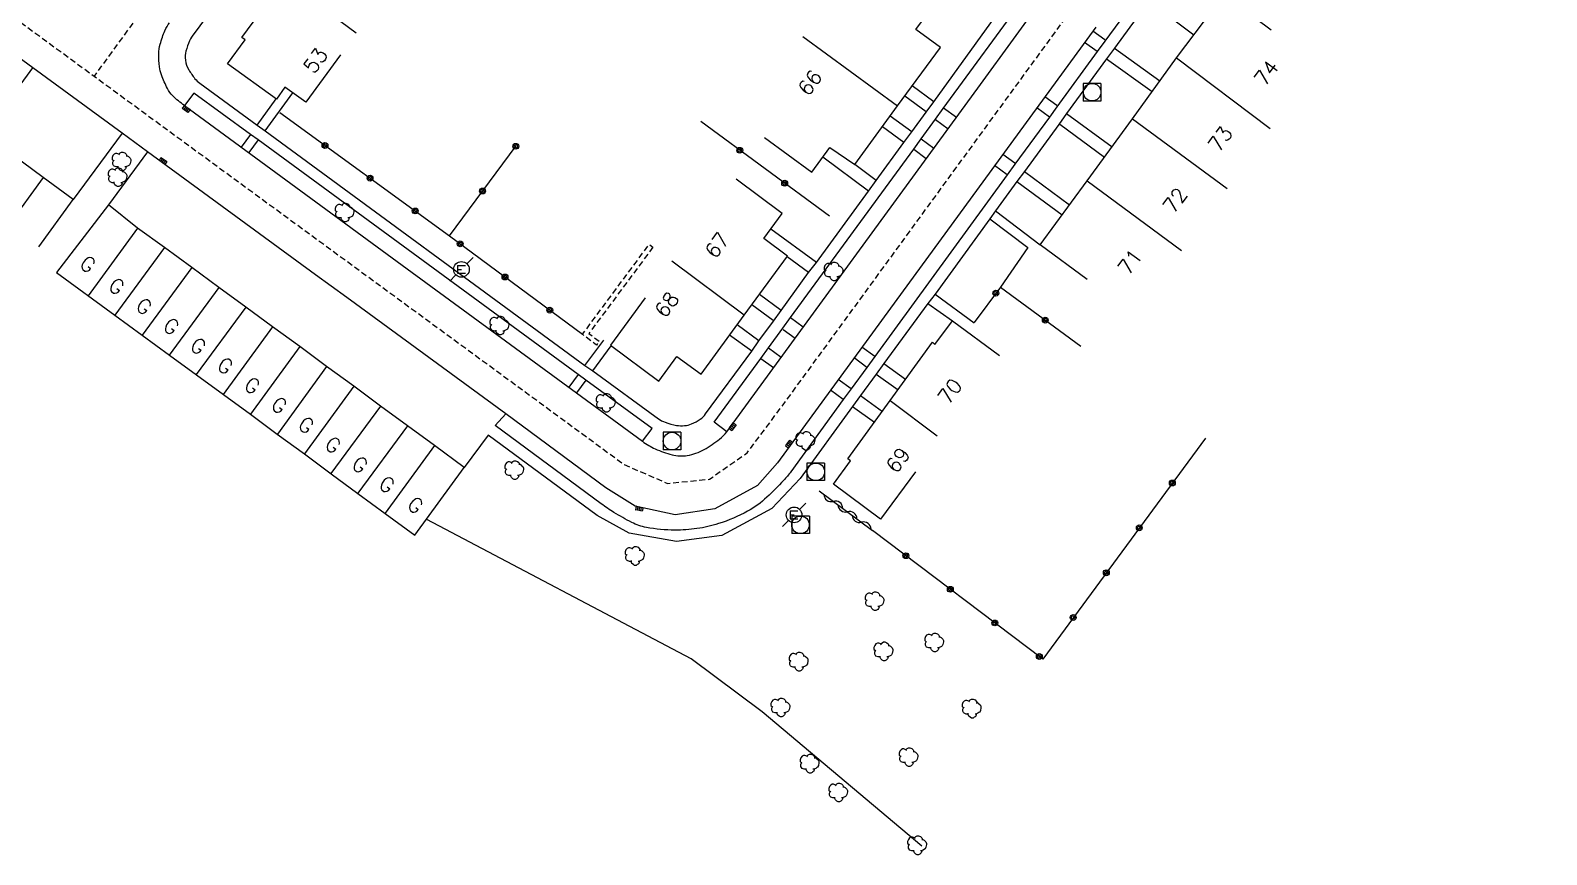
# Model space of a CAD drawing. Header units: millimetres. Extents: x 82000 to 83000, y 144000 to 145000.
# Drawn here: x 82736.2 to 82865.4, y 144790.6 to 144860.8 of the extents above; entities that cross this region are included whole.
import ezdxf
from ezdxf.enums import TextEntityAlignment as Align

# ---------------------------------------------------------------- set-up
doc = ezdxf.new("R2010")
doc.units = ezdxf.units.MM
doc.linetypes.add('DASHED', pattern=[0.75, 0.5, -0.25])
doc.layers.get('0').update_dxf_attribs({"linetype": 'CONTINUOUS'})
for name, color, linetype in [('W0001', 6, 'DASHED'), ('W0008', 7, 'CONTINUOUS'), ('W0100', 7, 'CONTINUOUS'), ('W0112', 1, 'DASHED'), ('W0211', 2, 'CONTINUOUS'), ('W0300', 7, 'CONTINUOUS'), ('W0310', 3, 'CONTINUOUS'), ('W0322', 7, 'CONTINUOUS'), ('W0400', 7, 'CONTINUOUS'), ('W0420', 7, 'CONTINUOUS'), ('W0471', 7, 'CONTINUOUS'), ('W0991', 7, 'CONTINUOUS'), ('W1102', 7, 'CONTINUOUS')]:
    doc.layers.add(name, color=color, linetype=linetype)
doc.styles.get("Standard").update_dxf_attribs({"font": 'romans.shx', "width": 0.85})

# ---------------------------------------------------------------- blocks, each defined once
blk = doc.blocks.new('t310o')
at = {"color": 0, "linetype": 'Continuous'}
for centre, start, end in [((-0.5, 0.38), 216.8699, 323.1304), ((0.5, -0.37), 36.8699, 143.1303)]:
    blk.add_arc(centre, 0.625, start, end, dxfattribs=at)
blk = doc.blocks.new('t322o')
at = {"color": 0, "linetype": 'Continuous'}
for radius in [0.25, 0.15]:
    blk.add_circle((0, 0), radius, dxfattribs=at)
blk = doc.blocks.new('T300')
for p, q in [((-0.8, 0.51), (-0.86, 0.34)), ((-0.86, 0.34), (-0.86, 0.17)), ((-0.86, 0.17), (-0.74, 0.06)), ((-0.69, 0.63), (-0.8, 0.51)), ((-0.8, -0.06), (-0.74, 0.06)), ((-0.74, 0.06), (-0.69, 0.11)), ((-0.57, 0.69), (-0.69, 0.63)), ((-0.46, 0.69), (-0.57, 0.69)), ((-0.29, 0.63), (-0.46, 0.69)), ((-0.29, 0.63), (-0.17, 0.74)), ((-0.23, 0.57), (-0.29, 0.63)), ((-0.17, 0.74), (-0.06, 0.8)), ((-0.06, 0.8), (0.06, 0.8)), ((0.06, 0.8), (0.23, 0.74)), ((0.23, 0.74), (0.34, 0.63)), ((0.34, 0.63), (0.4, 0.51)), ((0.46, 0.46), (0.34, 0.46)), ((0.4, 0.51), (0.4, 0.46)), ((0.57, 0.4), (0.46, 0.46)), ((0.57, 0.4), (0.69, 0.29)), ((0.69, 0.29), (0.74, 0.17)), ((0.74, 0.06), (0.69, -0.17)), ((0.74, 0.17), (0.74, 0.06)), ((-0.8, -0.17), (-0.8, -0.06)), ((-0.8, -0.23), (-0.8, -0.17)), ((-0.74, -0.34), (-0.8, -0.23)), ((-0.69, -0.4), (-0.74, -0.34)), ((-0.51, -0.46), (-0.69, -0.4)), ((-0.4, -0.46), (-0.51, -0.46)), ((-0.4, -0.46), (-0.34, -0.46)), ((-0.34, -0.46), (-0.34, -0.4)), ((-0.34, -0.51), (-0.34, -0.46)), ((-0.29, -0.63), (-0.34, -0.51)), ((-0.17, -0.74), (-0.29, -0.63)), ((-0.06, -0.8), (-0.17, -0.74)), ((0.06, -0.8), (-0.06, -0.8)), ((0.17, -0.74), (0.06, -0.8)), ((0.23, -0.69), (0.17, -0.74)), ((0.29, -0.46), (0.23, -0.46)), ((0.29, -0.63), (0.23, -0.69)), ((0.46, -0.4), (0.29, -0.46)), ((0.34, -0.51), (0.29, -0.63)), ((0.34, -0.51), (0.34, -0.46)), ((0.57, -0.34), (0.46, -0.4)), ((0.63, -0.29), (0.57, -0.34)), ((0.69, -0.17), (0.63, -0.29))]:
    blk.add_line(p, q)
blk = doc.blocks.new('T420')
for p, q in [((0.75, 0.75), (-0.75, 0.75)), ((-0.75, 0.75), (-0.75, -0.75)), ((0.75, 0.75), (0.75, -0.75)), ((0.75, -0.75), (-0.75, -0.75))]:
    blk.add_line(p, q)
blk.add_ellipse((0, 0), major_axis=(-0.53, 0.53), ratio=1, start_param=3.926991, end_param=10.210176)
blk = doc.blocks.new('T471')
for p, q in [((-0.333334, 0.333334), (-0.333334, -0.333334)), ((-0.333334, 0.333334), (0.333334, 0.333334)), ((-0.333334, 0), (0, 0)), ((0.500001, 0.500001), (1.000002, 1.000002)), ((-0.500001, -0.500001), (-1.000002, -1.000002)), ((-0.333334, -0.333334), (0.333334, -0.333334))]:
    blk.add_line(p, q)
blk.add_ellipse((0, 0), major_axis=(0.471405, 0.471405), ratio=1, start_param=5.4977871438, end_param=11.780972451)
blk = doc.blocks.new('T400')
for p, q in [((-0.15, 0.3), (0.15, 0.3)), ((-0.15, -0.25), (-0.15, 0.3)), ((-0.15, 0.15), (0.15, 0.15)), ((-0.15, 0), (0.15, 0)), ((0.15, 0.3), (0.15, -0.25)), ((-0.15, -0.15), (0.15, -0.15)), ((-0.15, -0.25), (-0.15, -0.3)), ((-0.15, -0.3), (0.15, -0.3)), ((0.15, -0.3), (0.15, -0.25))]:
    blk.add_line(p, q)

msp = doc.modelspace()

# ---------------------------------------------------------------- linework, layer by layer
at = {"layer": 'W0001', "flags": 128}
for points in [[(82846.38, 145000), (82741.61, 144856.92)], [(82620.05, 144945.2), (82636.56, 144933.82), (82681.9, 144900.62), (82698.83, 144888.23), (82731.68, 144864.19), (82778.36, 144830.01), (82786.8, 144823.81), (82790.48, 144822.21), (82794.06, 144822.57), (82797.26, 144824.81), (82800.33, 144828.9), (82865.41, 144918.02)]]:
    msp.add_lwpolyline(points, dxfattribs=at)
at = {"layer": 'W0008', "flags": 128}
for points in [[(82795.53, 144826.62), (82794.46, 144827.42), (82798.43, 144832.87), (82799.08, 144833.76), (82800.32, 144835.44), (82800.97, 144836.34), (82811.47, 144850.69), (82812.1, 144851.58), (82813.33, 144853.24), (82813.97, 144854.15), (82821.12, 144863.9), (82822.97, 144866.44), (82824.38, 144868.39), (82825.05, 144869.31), (82826.27, 144870.96), (82826.92, 144871.84), (82834.49, 144882.26), (82834.99, 144882.9), (82837.27, 144886.08), (82837.92, 144886.95), (82839.17, 144888.67), (82839.84, 144889.54), (82856.93, 144913.04), (82858.02, 144912.24)], [(82831.5, 144863.31), (82828.57, 144859.3), (82827.9, 144858.4), (82824.5, 144853.74), (82823.83, 144852.81), (82820.9, 144848.78), (82820.25, 144847.93), (82818.43, 144845.43), (82817.95, 144844.76), (82813.29, 144838.35), (82812.67, 144837.54), (82808.93, 144832.43), (82808.27, 144831.53), (82806.93, 144829.71), (82806.26, 144828.78), (82801.79, 144822.62), (82799.37, 144820.07), (82795.12, 144817.77), (82791.25, 144817.25), (82787.22, 144817.96), (82784.5, 144819.47), (82775.19, 144826.33), (82773.16, 144823.58)], [(82831.5, 144863.31), (82835.33, 144860.43)], [(82826.98, 144861.1), (82799.85, 144823.96), (82798.15, 144822.04), (82794.51, 144820.04), (82791.13, 144819.53), (82787.73, 144820.28), (82785.24, 144821.83), (82776.69, 144828.14), (82763.14, 144838.05), (82760.48, 144839.99), (82746.17, 144850.46), (82743.99, 144852.06), (82736.38, 144857.62)], [(82827.1, 144859.01), (82826.02, 144859.79)], [(82827.75, 144860), (82826.72, 144860.75)], [(82828.57, 144859.3), (82832.45, 144856.51)], [(82827.9, 144858.4), (82831.79, 144855.6)], [(82813.19, 144854.74), (82811.34, 144856.09)], [(82755.51, 144852.75), (82757.12, 144854.98)], [(82756.19, 144852.25), (82758.54, 144855.51)], [(82812.52, 144853.89), (82810.71, 144855.22)], [(82823.66, 144854.42), (82822.64, 144855.16)], [(82811.32, 144852.17), (82809.47, 144853.52)], [(82814.01, 144854.21), (82815.1, 144853.42)], [(82823.03, 144853.42), (82821.95, 144854.21)], [(82824.5, 144853.74), (82828.37, 144850.9)], [(82743.99, 144852.06), (82739.83, 144846.42)], [(82810.63, 144851.26), (82808.8, 144852.6)], [(82813.33, 144853.21), (82814.39, 144852.44)], [(82823.92, 144852.82), (82827.73, 144850.02)], [(82754.95, 144851.94), (82754.16, 144850.86)], [(82755.59, 144851.49), (82754.79, 144850.4)], [(82812.1, 144851.58), (82813.19, 144850.79)], [(82746.17, 144850.46), (82742.85, 144845.94)], [(82807.6, 144847.13), (82803.71, 144850)], [(82811.47, 144850.69), (82812.54, 144849.91)], [(82820.08, 144849.51), (82819.06, 144850.25)], [(82808.28, 144848.03), (82806.44, 144849.38)], [(82819.44, 144848.51), (82818.36, 144849.3)], [(82820.9, 144848.78), (82824.74, 144845.96)], [(82820.25, 144847.93), (82824.11, 144845.1)], [(82817.95, 144844.76), (82821.2, 144842.31)], [(82818.43, 144845.43), (82822.23, 144842.55)], [(82803.17, 144841.05), (82799.29, 144843.89)], [(82802.51, 144840.18), (82800.67, 144841.52)], [(82800.18, 144836.94), (82798.31, 144838.31)], [(82813.29, 144838.35), (82816.61, 144835.91)], [(82799.5, 144836.09), (82797.67, 144837.43)], [(82812.67, 144837.54), (82814.77, 144836.08)], [(82798.28, 144834.37), (82796.42, 144835.72)], [(82800.33, 144835.34), (82801.35, 144834.59)], [(82800.97, 144836.34), (82802.05, 144835.55)], [(82783.45, 144832.27), (82785.05, 144834.41)], [(82784.11, 144831.81), (82785.69, 144833.93)], [(82797.66, 144833.48), (82795.78, 144834.85)], [(82798.43, 144832.87), (82799.52, 144832.08)], [(82799.08, 144833.76), (82800.16, 144832.97)], [(82807.47, 144832.1), (82806.38, 144832.9)], [(82808.14, 144833.02), (82807.05, 144833.82)], [(82782.87, 144831.49), (82782.07, 144830.4)], [(82808.27, 144831.53), (82810.13, 144830.18)], [(82808.93, 144832.43), (82810.78, 144831.09)], [(82783.53, 144831), (82782.73, 144829.92)], [(82805.46, 144829.37), (82804.38, 144830.16)], [(82806.14, 144830.27), (82805.04, 144831.07)], [(82806.26, 144828.78), (82808.12, 144827.43)], [(82806.93, 144829.71), (82808.8, 144828.35)]]:
    msp.add_lwpolyline(points, dxfattribs=at)
for points in [[(82732.24, 144851.97), (82736.38, 144857.62), (82735.1, 144858.57), (82733.11, 144860.04), (82725.47, 144865.62), (82722.2, 144868.04), (82717.01, 144871.79), (82713.76, 144874.16), (82706.2, 144879.7), (82702.85, 144882.18), (82699.77, 144884.41), (82696.14, 144887.09, 0.0498), (82695.44, 144887.5, 0.024209), (82693.89, 144888.14, 0.098887), (82692.14, 144888.39, 0.091684), (82690.29, 144887.94, 0.052071), (82688.63, 144886.98, 0.078544), (82687.72, 144886.08), (82680.45, 144876.12)], [(82753.69, 144865.38), (82750.13, 144860.56, 0.050455), (82749.75, 144859.92, 0.041375), (82749.44, 144859.06, 0.10627), (82749.39, 144858.28, 0.095303), (82749.69, 144857.45, 0.037783), (82750.21, 144856.7, 0.064052), (82750.61, 144856.33), (82755.51, 144852.75), (82756.19, 144852.25), (82783.45, 144832.27), (82784.11, 144831.81), (82789.71, 144827.72, 0.071767), (82790.28, 144827.42, 0.045844), (82791.26, 144827.16, 0.063413), (82791.94, 144827.14, 0.071165), (82792.53, 144827.28, 0.060995), (82793.27, 144827.68, 0.079461), (82793.73, 144828.14), (82797.66, 144833.48), (82798.28, 144834.37), (82799.51, 144836.04), (82800.18, 144836.94), (82802.51, 144840.18), (82803.17, 144841.05), (82807.6, 144847.13), (82808.28, 144848.03), (82810.63, 144851.26), (82811.32, 144852.17), (82812.53, 144853.85), (82813.19, 144854.74), (82818.41, 144861.96)], [(82788.35, 144825.8), (82789.18, 144826.89), (82783.53, 144831), (82782.87, 144831.49), (82755.59, 144851.49), (82754.95, 144851.94), (82750.1, 144855.48), (82749.31, 144854.41), (82768.3, 144840.5), (82788.35, 144825.8, 0.05183), (82789.44, 144825.16, 0.043105), (82790.87, 144824.65, 0.10428), (82792.17, 144824.59, 0.089046), (82793.6, 144825.1, 0.037598), (82794.92, 144825.99, 0.06812), (82795.53, 144826.62), (82817.15, 144856.21), (82822.79, 144863.95)], [(82830.71, 144863.94), (82827.76, 144859.9), (82827.1, 144859.01), (82823.67, 144854.31), (82823.03, 144853.42), (82820.09, 144849.41), (82819.44, 144848.51), (82808.14, 144833.02), (82807.47, 144832.1), (82806.14, 144830.27), (82805.46, 144829.37), (82801, 144823.21, -0.031588), (82800.38, 144822.47, -0.014938), (82798.95, 144821.03, -0.064854), (82797.31, 144819.84, -0.048545), (82794.83, 144818.79, -0.039354), (82792.99, 144818.36, -0.039597), (82791.11, 144818.23, -0.04139), (82788.69, 144818.46, -0.075507), (82787.43, 144818.89, -0.017095), (82785.92, 144819.74, -0.022613), (82784.84, 144820.47), (82775.79, 144827.16), (82776.69, 144828.14)], [(82749.31, 144854.41, -0.038197), (82748.32, 144855.24, -0.075939), (82747.86, 144855.87, -0.029492), (82747.36, 144857.02, -0.051326), (82747.18, 144857.71, -0.045782), (82747.12, 144858.81, -0.059969), (82747.25, 144859.65, -0.035138), (82747.65, 144860.79, -0.054741), (82748.05, 144861.47)]]:
    msp.add_lwpolyline(points, format="xyb", dxfattribs=at)
at = {"layer": 'W0100', "flags": 128}
for points in [[(82762.6, 144858.74), (82759.67, 144854.69), (82757.88, 144855.98), (82757.15, 144854.97), (82752.97, 144857.98), (82754.49, 144860), (82754.21, 144860.2), (82757.83, 144865.16), (82761.42, 144870.06), (82761.67, 144869.88), (82763.16, 144871.88), (82767.17, 144868.9)], [(82798.75, 144851.7), (82802.77, 144848.73), (82804.32, 144850.85), (82806.44, 144849.38), (82810.09, 144854.38), (82813.74, 144859.36), (82811.66, 144860.88), (82813.22, 144863), (82809.25, 144865.93)], [(82826.26, 144839.59), (82822.23, 144842.55), (82826.24, 144848), (82830.12, 144853.28), (82833.86, 144858.48), (82837.92, 144863.87), (82841.92, 144860.87)], [(82736.89, 144842.38), (82739.83, 144846.42), (82737.27, 144848.28), (82734.62, 144850.23), (82732.24, 144851.97), (82729.29, 144847.94)], [(82788.57, 144838.02), (82785.61, 144833.99), (82789.75, 144830.92), (82791.27, 144833.03), (82793.36, 144831.53), (82797.03, 144836.56), (82800.72, 144841.58), (82798.69, 144843.07), (82800.26, 144845.22), (82796.32, 144848.15)], [(82768.95, 144817.81), (82773.16, 144823.58), (82770.63, 144825.43), (82768.31, 144827.13), (82766.03, 144828.8), (82763.74, 144830.49), (82761.43, 144832.17), (82759.14, 144833.87), (82756.83, 144835.55), (82754.53, 144837.24), (82752.23, 144838.92), (82749.93, 144840.6), (82747.6, 144842.31), (82745.32, 144843.97), (82742.85, 144845.94), (82738.4, 144840.18), (82743.39, 144836.55), (82745.72, 144834.84), (82748.03, 144833.15), (82750.33, 144831.47), (82752.63, 144829.78), (82754.93, 144828.1), (82757.22, 144826.41), (82759.53, 144824.73), (82761.81, 144823.04), (82764.1, 144821.36), (82766.42, 144819.66), (82768.96, 144817.81)], [(82811.61, 144823.2), (82808.64, 144819.17), (82804.62, 144822.14), (82806.08, 144824.13), (82805.85, 144824.3), (82809.46, 144829.27), (82813.08, 144834.24), (82813.28, 144834.06), (82814.77, 144836.08), (82818.79, 144833.11)]]:
    msp.add_lwpolyline(points, dxfattribs=at)
at = {"layer": 'W0112', "flags": 128}
msp.add_lwpolyline([(82789.24, 144842.34), (82783.79, 144835), (82784.67, 144834.32), (82784.42, 144834), (82783.24, 144834.92), (82788.92, 144842.58)], close=True, dxfattribs=at)
at = {"layer": 'W0211', "flags": 128}
msp.add_lwpolyline([(82812.16, 144791.29), (82798.55, 144802.75), (82792.49, 144807.27), (82769.97, 144819.13)], dxfattribs=at)
at = {"layer": 'W0310', "flags": 128}
msp.add_lwpolyline([(82803.41, 144821.58), (82807.94, 144818.21)], dxfattribs=at)
at = {"layer": 'W0322', "flags": 128}
for points in [[(82757.45, 144853.81), (82771.89, 144843.31), (82783.24, 144834.92)], [(82804.3, 144844.99), (82793.31, 144853.05)], [(82771.89, 144843.31), (82777.59, 144850.99)], [(82821.2, 144842.31), (82818.85, 144838.94), (82816.63, 144835.93)], [(82818.85, 144838.94), (82825.7, 144833.9)], [(82836.33, 144826.08), (82822.46, 144807.24), (82807.94, 144818.21)]]:
    msp.add_lwpolyline(points, dxfattribs=at)
at = {"layer": 'W1102', "flags": 128}
for points in [[(82757.83, 144865.16), (82763.95, 144860.62)], [(82810.09, 144854.37), (82802.02, 144860.27)], [(82833.86, 144858.48), (82841.86, 144852.47)], [(82830.12, 144853.28), (82838.18, 144847.35)], [(82737.27, 144848.28), (82731.39, 144840.2)], [(82826.24, 144848), (82834.29, 144842.07)], [(82745.32, 144843.97), (82741.12, 144838.2)], [(82747.6, 144842.31), (82743.38, 144836.56)], [(82749.93, 144840.6), (82745.72, 144834.84)], [(82797.03, 144836.56), (82790.86, 144841.14)], [(82752.23, 144838.92), (82748.02, 144833.15)], [(82754.53, 144837.24), (82750.32, 144831.48)], [(82756.83, 144835.55), (82752.62, 144829.79)], [(82759.14, 144833.87), (82754.93, 144828.1)], [(82761.43, 144832.17), (82757.23, 144826.41)], [(82763.74, 144830.49), (82759.53, 144824.72)], [(82766.03, 144828.8), (82761.78, 144823.06)], [(82809.46, 144829.27), (82813.47, 144826.27)], [(82768.31, 144827.13), (82764.08, 144821.37)], [(82770.63, 144825.43), (82766.41, 144819.67)]]:
    msp.add_lwpolyline(points, dxfattribs=at)

# ---------------------------------------------------------------- block references
at = {"layer": 'W0300'}
for p in [(82744.01, 144849.65), (82743.66, 144848.3), (82763.01, 144845.29), (82804.69, 144840.27), (82776.21, 144835.66), (82785.27, 144829.08), (82802.29, 144825.83), (82777.47, 144823.35), (82787.74, 144816.03), (82808.18, 144812.17), (82813.26, 144808.65), (82808.94, 144807.9), (82801.71, 144807.02), (82800.16, 144803.11), (82816.46, 144803.02), (82802.65, 144798.33), (82811.08, 144798.89), (82805.09, 144795.88), (82811.81, 144791.37)]:
    msp.add_blockref('T300', p, dxfattribs=at)
at = {"layer": 'W0310', "rotation": 323.3961350691932}
for p in [(82804.61, 144820.68), (82805.82, 144819.79), (82807.02, 144818.9)]:
    msp.add_blockref('t310o', p, dxfattribs=at)
at = {"layer": 'W0322'}
for p, rotation in [((82761.29, 144851.01), 323.9955065098219), ((82777.55, 144850.94), 53.41806941982951), ((82796.64, 144850.6), 143.7366273368003), ((82765.13, 144848.22), 323.9955065098219), ((82800.47, 144847.79), 143.7366273368003), ((82774.72, 144847.13), 53.41806941982951), ((82768.98, 144845.43), 323.9955065098219), ((82772.81, 144842.63), 323.5078235052145), ((82776.63, 144839.8), 323.5078235052145), ((82818.47, 144838.42), 233.5422217507976), ((82780.45, 144836.98), 323.5078235052145), ((82822.68, 144836.13), 323.6342180563373), ((82833.51, 144822.25), 233.6342180560624), ((82830.69, 144818.43), 233.6342180560624), ((82810.8, 144816.05), 142.9270638064953), ((82827.88, 144814.6), 233.6342180560624), ((82814.59, 144813.19), 142.9270638064953), ((82818.38, 144810.32), 142.9270638064953), ((82825.06, 144810.78), 233.6342180560624), ((82822.17, 144807.46), 142.9270638064953)]:
    msp.add_blockref('t322o', p, dxfattribs=dict(at, rotation=rotation))
at = {"layer": 'W0400'}
for p, rotation in [((82749.46, 144854.12), 233.7797830882164), ((82747.48, 144849.69), 233.8088880831174), ((82796.03, 144827.05), 323.8516870874437), ((82800.85, 144825.58), 323.8527643262846), ((82788.07, 144820.05), 257.5834241696374)]:
    msp.add_blockref('T400', p, dxfattribs=dict(at, rotation=rotation))
at = {"layer": 'W0420'}
for p in [(82826.67, 144855.55), (82790.87, 144825.82), (82803.12, 144823.2), (82801.82, 144818.68)]:
    msp.add_blockref('T420', p, dxfattribs=at)
at = {"layer": 'W0471'}
for p in [(82772.92, 144840.45), (82801.27, 144819.53)]:
    msp.add_blockref('T471', p, dxfattribs=at)

# ---------------------------------------------------------------- texts
at = {"layer": 'W0991'}
for s, rotation, p in [('53', 53.4351, (82760.48, 144858.25)), ('66', 53.7606, (82802.62, 144856.36)), ('74', 53.6342, (82841.53, 144857.2)), ('73', 53.6342, (82837.6, 144851.57)), ('72', 53.6342, (82833.75, 144846.33)), ('67', 53.7606, (82794.7, 144842.51)), ('71', 53.6342, (82829.91, 144841.09)), ('G', 323.8743, (82741.08, 144840.89)), ('G', 323.8743, (82743.53, 144839.01)), ('G', 323.8743, (82745.87, 144837.3)), ('68', 53.7606, (82790.41, 144837.45)), ('G', 323.8743, (82748.19, 144835.6)), ('G', 323.8743, (82750.49, 144833.92)), ('G', 323.8743, (82752.79, 144832.24)), ('G', 323.8743, (82755.09, 144830.55)), ('70', 53.6342, (82814.56, 144830.06)), ('G', 323.8743, (82757.39, 144828.87)), ('G', 323.8743, (82759.69, 144827.18)), ('G', 323.8743, (82761.98, 144825.49)), ('69', 53.6342, (82810.12, 144824.21)), ('G', 323.8743, (82764.27, 144823.81)), ('G', 323.8743, (82766.57, 144822.12)), ('G', 323.8743, (82769, 144820.35))]:
    msp.add_text(s, height=1.25, rotation=rotation, dxfattribs=at).set_placement(p, align=Align.MIDDLE)

doc.saveas('drawing.dxf')
